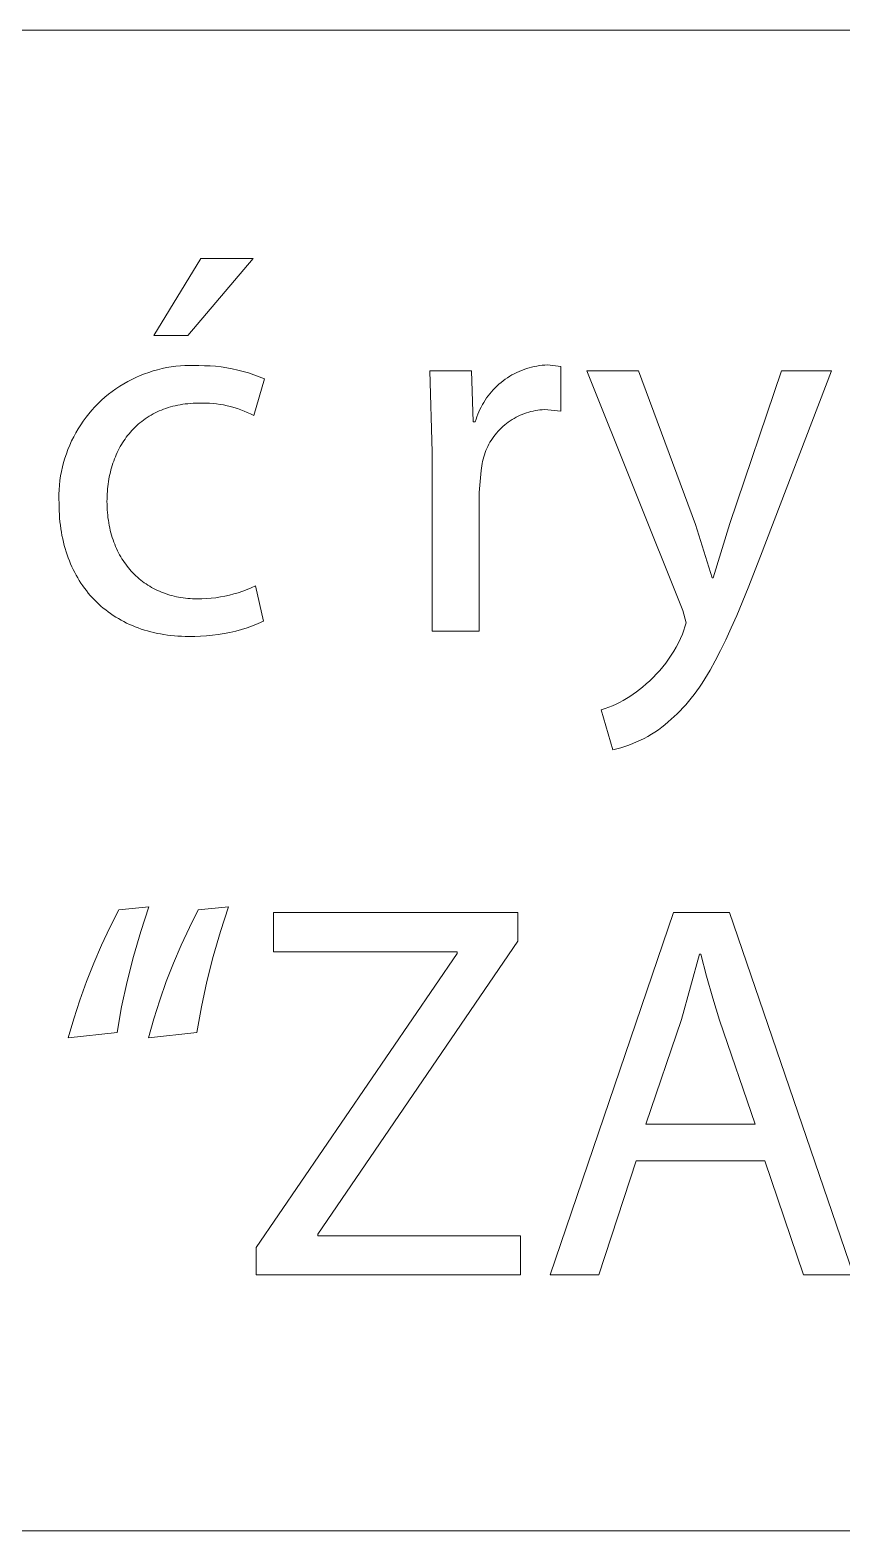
# Model space of a CAD drawing. Header units: millimetres. Extents: x -665 to 1920, y -373 to 1434.
# Drawn here: x 1294 to 1333, y -372.9 to -300.7 of the extents above; entities that cross this region are included whole.
import ezdxf

# ---------------------------------------------------------------- set-up
doc = ezdxf.new("R2010")
doc.units = ezdxf.units.MM
doc.header["$MEASUREMENT"] = 0
doc.layers.add('Domyślny', color=7, linetype='Continuous', true_color=0x000000)

msp = doc.modelspace()

# ---------------------------------------------------------------- linework, layer by layer
at = {"layer": 'Domyślny', "color": 18, "lineweight": 15, "true_color": 0x000000}
for p, q in [((943.273, -300.685), (1918.03, -300.685)), ((1299.928, -315.387), (1302.201, -311.684)), ((1304.715, -311.684), (1301.564, -315.387)), ((1302.201, -311.684), (1304.715, -311.684)), ((1301.564, -315.387), (1299.928, -315.387)), ((1299.484, -317.239), (1299.693, -317.165)), ((1299.693, -317.165), (1299.905, -317.097)), ((1299.905, -317.097), (1300.118, -317.037)), ((1300.118, -317.037), (1300.334, -316.985)), ((1300.334, -316.985), (1300.551, -316.94)), ((1300.551, -316.94), (1300.77, -316.903)), ((1300.77, -316.903), (1300.99, -316.874)), ((1300.99, -316.874), (1301.211, -316.852)), ((1301.211, -316.852), (1301.432, -316.838)), ((1301.432, -316.838), (1301.654, -316.831)), ((1301.654, -316.831), (1301.876, -316.833)), ((1301.876, -316.833), (1302.098, -316.842)), ((1302.098, -316.842), (1302.368, -316.844)), ((1302.368, -316.844), (1302.639, -316.855)), ((1302.639, -316.855), (1302.908, -316.876)), ((1302.908, -316.876), (1303.177, -316.906)), ((1303.177, -316.906), (1303.445, -316.946)), ((1303.445, -316.946), (1303.711, -316.995)), ((1303.711, -316.995), (1303.975, -317.053)), ((1303.975, -317.053), (1304.238, -317.12)), ((1304.238, -317.12), (1304.497, -317.197)), ((1304.497, -317.197), (1304.754, -317.282)), ((1313.326, -321.001), (1313.223, -317.092)), ((1313.223, -317.092), (1315.221, -317.092)), ((1315.221, -317.092), (1315.298, -319.546)), ((1317.28, -317.23), (1317.394, -317.173)), ((1317.394, -317.173), (1317.51, -317.12)), ((1317.51, -317.12), (1317.628, -317.071)), ((1317.628, -317.071), (1317.747, -317.025)), ((1317.747, -317.025), (1317.868, -316.984)), ((1317.868, -316.984), (1317.99, -316.947)), ((1317.99, -316.947), (1318.114, -316.915)), ((1318.114, -316.915), (1318.238, -316.886)), ((1318.238, -316.886), (1318.364, -316.862)), ((1318.364, -316.862), (1318.49, -316.842)), ((1318.49, -316.842), (1318.617, -316.826)), ((1318.617, -316.826), (1318.744, -316.814)), ((1318.744, -316.814), (1318.872, -316.807)), ((1318.872, -316.807), (1319.517, -316.885)), ((1319.517, -316.885), (1319.517, -319.029)), ((1325.393, -328.638), (1320.769, -317.091)), ((1320.769, -317.091), (1323.249, -317.091)), ((1323.249, -317.091), (1325.996, -324.487)), ((1327.649, -324.444), (1330.138, -317.091)), ((1332.54, -317.091), (1329.13, -326.02)), ((1330.138, -317.091), (1332.54, -317.091)), ((1298.111, -317.958), (1298.296, -317.835)), ((1298.296, -317.835), (1298.485, -317.719)), ((1298.485, -317.719), (1298.678, -317.609)), ((1298.678, -317.609), (1298.874, -317.506)), ((1298.874, -317.506), (1299.075, -317.41)), ((1299.075, -317.41), (1299.278, -317.321)), ((1299.278, -317.321), (1299.484, -317.239)), ((1305.258, -317.479), (1304.741, -319.244)), ((1304.754, -317.282), (1305.008, -317.376)), ((1305.008, -317.376), (1305.258, -317.479)), ((1316.268, -318.001), (1316.357, -317.909)), ((1316.357, -317.909), (1316.449, -317.82)), ((1316.449, -317.82), (1316.543, -317.734)), ((1316.543, -317.734), (1316.641, -317.651)), ((1316.641, -317.651), (1316.741, -317.572)), ((1316.741, -317.572), (1316.844, -317.497)), ((1316.844, -317.497), (1316.949, -317.425)), ((1316.949, -317.425), (1317.057, -317.356)), ((1317.057, -317.356), (1317.167, -317.291)), ((1317.167, -317.291), (1317.28, -317.23)), ((1297.258, -318.665), (1297.418, -318.512)), ((1297.418, -318.512), (1297.584, -318.364)), ((1297.584, -318.364), (1297.755, -318.223)), ((1297.755, -318.223), (1297.931, -318.087)), ((1297.931, -318.087), (1298.111, -317.958)), ((1301.832, -318.656), (1301.702, -318.664)), ((1301.964, -318.652), (1301.832, -318.656)), ((1302.098, -318.65), (1301.964, -318.652)), ((1302.269, -318.646), (1302.098, -318.65)), ((1302.44, -318.647), (1302.269, -318.646)), ((1302.611, -318.654), (1302.44, -318.647)), ((1302.782, -318.666), (1302.611, -318.654)), ((1315.742, -318.721), (1315.807, -318.611)), ((1315.807, -318.611), (1315.875, -318.503)), ((1315.875, -318.503), (1315.947, -318.397)), ((1315.947, -318.397), (1316.022, -318.294)), ((1316.022, -318.294), (1316.101, -318.193)), ((1316.101, -318.193), (1316.183, -318.096)), ((1316.183, -318.096), (1316.268, -318.001)), ((1296.54, -319.509), (1296.672, -319.33)), ((1296.672, -319.33), (1296.809, -319.156)), ((1296.809, -319.156), (1296.953, -318.987)), ((1296.953, -318.987), (1297.103, -318.823)), ((1297.103, -318.823), (1297.258, -318.665)), ((1299.613, -319.337), (1299.524, -319.397)), ((1299.705, -319.279), (1299.613, -319.337)), ((1299.799, -319.223), (1299.705, -319.279)), ((1299.895, -319.169), (1299.799, -319.223)), ((1299.992, -319.118), (1299.895, -319.169)), ((1300.092, -319.069), (1299.992, -319.118)), ((1300.194, -319.023), (1300.092, -319.069)), ((1300.298, -318.979), (1300.194, -319.023)), ((1300.404, -318.938), (1300.298, -318.979)), ((1300.512, -318.9), (1300.404, -318.938)), ((1300.622, -318.864), (1300.512, -318.9)), ((1300.734, -318.83), (1300.622, -318.864)), ((1300.848, -318.8), (1300.734, -318.83)), ((1300.964, -318.772), (1300.848, -318.8)), ((1301.082, -318.747), (1300.964, -318.772)), ((1301.202, -318.724), (1301.082, -318.747)), ((1301.324, -318.705), (1301.202, -318.724)), ((1301.448, -318.688), (1301.324, -318.705)), ((1301.574, -318.675), (1301.448, -318.688)), ((1301.702, -318.664), (1301.574, -318.675)), ((1302.953, -318.684), (1302.782, -318.666)), ((1303.122, -318.708), (1302.953, -318.684)), ((1303.291, -318.737), (1303.122, -318.708)), ((1303.459, -318.772), (1303.291, -318.737)), ((1303.625, -318.812), (1303.459, -318.772)), ((1303.79, -318.858), (1303.625, -318.812)), ((1303.954, -318.909), (1303.79, -318.858)), ((1304.116, -318.966), (1303.954, -318.909)), ((1304.275, -319.028), (1304.116, -318.966)), ((1304.433, -319.095), (1304.275, -319.028)), ((1304.588, -319.167), (1304.433, -319.095)), ((1304.741, -319.244), (1304.588, -319.167)), ((1315.438, -319.423), (1315.479, -319.302)), ((1315.479, -319.302), (1315.523, -319.183)), ((1315.523, -319.183), (1315.572, -319.064)), ((1315.572, -319.064), (1315.625, -318.948)), ((1315.625, -318.948), (1315.682, -318.834)), ((1315.682, -318.834), (1315.742, -318.721)), ((1317.364, -319.33), (1317.268, -319.383)), ((1317.462, -319.28), (1317.364, -319.33)), ((1317.562, -319.234), (1317.462, -319.28)), ((1317.663, -319.191), (1317.562, -319.234)), ((1317.766, -319.151), (1317.663, -319.191)), ((1317.87, -319.115), (1317.766, -319.151)), ((1317.975, -319.083), (1317.87, -319.115)), ((1318.081, -319.054), (1317.975, -319.083)), ((1318.189, -319.029), (1318.081, -319.054)), ((1318.296, -319.008), (1318.189, -319.029)), ((1318.405, -318.99), (1318.296, -319.008)), ((1318.514, -318.976), (1318.405, -318.99)), ((1318.624, -318.966), (1318.514, -318.976)), ((1318.734, -318.96), (1318.624, -318.966)), ((1319.517, -319.029), (1318.734, -318.96)), ((1296.078, -320.266), (1296.184, -320.071)), ((1296.184, -320.071), (1296.296, -319.88)), ((1296.296, -319.88), (1296.415, -319.692)), ((1296.415, -319.692), (1296.54, -319.509)), ((1298.811, -320.039), (1298.742, -320.12)), ((1298.881, -319.959), (1298.811, -320.039)), ((1298.954, -319.882), (1298.881, -319.959)), ((1299.03, -319.806), (1298.954, -319.882)), ((1299.107, -319.733), (1299.03, -319.806)), ((1299.186, -319.662), (1299.107, -319.733)), ((1299.267, -319.592), (1299.186, -319.662)), ((1299.351, -319.525), (1299.267, -319.592)), ((1299.436, -319.46), (1299.351, -319.525)), ((1299.524, -319.397), (1299.436, -319.46)), ((1315.298, -319.546), (1315.401, -319.546)), ((1315.401, -319.546), (1315.438, -319.423)), ((1316.428, -320.086), (1316.358, -320.171)), ((1316.5, -320.003), (1316.428, -320.086)), ((1316.576, -319.923), (1316.5, -320.003)), ((1316.654, -319.845), (1316.576, -319.923)), ((1316.734, -319.77), (1316.654, -319.845)), ((1316.817, -319.698), (1316.734, -319.77)), ((1316.903, -319.629), (1316.817, -319.698)), ((1316.991, -319.563), (1316.903, -319.629)), ((1317.081, -319.5), (1316.991, -319.563)), ((1317.174, -319.44), (1317.081, -319.5)), ((1317.268, -319.383), (1317.174, -319.44)), ((1295.804, -320.873), (1295.888, -320.667)), ((1295.888, -320.667), (1295.98, -320.465)), ((1295.98, -320.465), (1296.078, -320.266)), ((1298.32, -320.739), (1298.268, -320.834)), ((1298.374, -320.645), (1298.32, -320.739)), ((1298.43, -320.553), (1298.374, -320.645)), ((1298.488, -320.463), (1298.43, -320.553)), ((1298.548, -320.375), (1298.488, -320.463)), ((1298.611, -320.288), (1298.548, -320.375)), ((1298.675, -320.203), (1298.611, -320.288)), ((1298.742, -320.12), (1298.675, -320.203)), ((1316.006, -320.728), (1315.959, -320.827)), ((1316.057, -320.63), (1316.006, -320.728)), ((1316.11, -320.534), (1316.057, -320.63)), ((1316.168, -320.44), (1316.11, -320.534)), ((1316.228, -320.348), (1316.168, -320.44)), ((1316.292, -320.258), (1316.228, -320.348)), ((1316.358, -320.171), (1316.292, -320.258)), ((1295.539, -321.719), (1295.594, -321.504)), ((1295.594, -321.504), (1295.656, -321.291)), ((1295.656, -321.291), (1295.726, -321.081)), ((1295.726, -321.081), (1295.804, -320.873)), ((1297.966, -321.542), (1297.932, -321.648)), ((1298.003, -321.436), (1297.966, -321.542)), ((1298.042, -321.332), (1298.003, -321.436)), ((1298.083, -321.23), (1298.042, -321.332)), ((1298.126, -321.129), (1298.083, -321.23)), ((1298.171, -321.029), (1298.126, -321.129)), ((1298.218, -320.931), (1298.171, -321.029)), ((1298.268, -320.834), (1298.218, -320.931)), ((1313.326, -329.62), (1313.326, -321.001)), ((1315.751, -321.453), (1315.729, -321.561)), ((1315.776, -321.346), (1315.751, -321.453)), ((1315.806, -321.24), (1315.776, -321.346)), ((1315.839, -321.135), (1315.806, -321.24)), ((1315.875, -321.031), (1315.839, -321.135)), ((1315.915, -320.928), (1315.875, -321.031)), ((1315.959, -320.827), (1315.915, -320.928)), ((1295.419, -322.374), (1295.451, -322.154)), ((1295.451, -322.154), (1295.491, -321.936)), ((1295.491, -321.936), (1295.539, -321.719)), ((1297.792, -322.199), (1297.771, -322.313)), ((1297.816, -322.087), (1297.792, -322.199)), ((1297.842, -321.976), (1297.816, -322.087)), ((1297.869, -321.865), (1297.842, -321.976)), ((1297.899, -321.756), (1297.869, -321.865)), ((1297.932, -321.648), (1297.899, -321.756)), ((1315.686, -321.888), (1315.582, -322.947)), ((1315.696, -321.778), (1315.686, -321.888)), ((1315.711, -321.669), (1315.696, -321.778)), ((1315.729, -321.561), (1315.711, -321.669)), ((1295.368, -323.037), (1295.377, -322.815)), ((1295.377, -322.815), (1295.394, -322.594)), ((1295.394, -322.594), (1295.419, -322.374)), ((1297.698, -322.896), (1297.691, -323.015)), ((1297.709, -322.777), (1297.698, -322.896)), ((1297.721, -322.66), (1297.709, -322.777)), ((1297.735, -322.543), (1297.721, -322.66)), ((1297.752, -322.428), (1297.735, -322.543)), ((1297.771, -322.313), (1297.752, -322.428)), ((1315.582, -322.947), (1315.582, -329.62)), ((1295.366, -323.259), (1295.368, -323.037)), ((1295.373, -323.481), (1295.366, -323.259)), ((1295.375, -323.659), (1295.373, -323.481)), ((1295.38, -323.836), (1295.375, -323.659)), ((1297.682, -323.256), (1297.68, -323.377)), ((1297.68, -323.377), (1297.682, -323.513)), ((1297.685, -323.135), (1297.682, -323.256)), ((1297.682, -323.513), (1297.686, -323.646)), ((1297.691, -323.015), (1297.685, -323.135)), ((1297.686, -323.646), (1297.693, -323.778)), ((1295.389, -324.011), (1295.38, -323.836)), ((1295.401, -324.184), (1295.389, -324.011)), ((1295.417, -324.355), (1295.401, -324.184)), ((1295.436, -324.524), (1295.417, -324.355)), ((1297.693, -323.778), (1297.702, -323.908)), ((1297.702, -323.908), (1297.714, -324.037)), ((1297.714, -324.037), (1297.728, -324.164)), ((1297.728, -324.164), (1297.746, -324.289)), ((1297.746, -324.289), (1297.765, -324.412)), ((1297.765, -324.412), (1297.787, -324.534)), ((1295.459, -324.691), (1295.436, -324.524)), ((1295.486, -324.856), (1295.459, -324.691)), ((1295.515, -325.019), (1295.486, -324.856)), ((1295.548, -325.179), (1295.515, -325.019)), ((1297.787, -324.534), (1297.812, -324.654)), ((1297.812, -324.654), (1297.839, -324.772)), ((1297.839, -324.772), (1297.868, -324.888)), ((1297.868, -324.888), (1297.9, -325.003)), ((1297.9, -325.003), (1297.935, -325.115)), ((1297.935, -325.115), (1297.971, -325.226)), ((1325.996, -324.487), (1326.797, -327.062)), ((1326.849, -327.062), (1327.649, -324.444)), ((1295.585, -325.338), (1295.548, -325.179)), ((1295.624, -325.494), (1295.585, -325.338)), ((1295.667, -325.648), (1295.624, -325.494)), ((1295.713, -325.8), (1295.667, -325.648)), ((1295.763, -325.95), (1295.713, -325.8)), ((1297.971, -325.226), (1298.01, -325.335)), ((1298.01, -325.335), (1298.051, -325.442)), ((1298.051, -325.442), (1298.094, -325.547)), ((1298.094, -325.547), (1298.14, -325.65)), ((1298.14, -325.65), (1298.188, -325.752)), ((1298.188, -325.752), (1298.238, -325.851)), ((1298.238, -325.851), (1298.29, -325.949)), ((1295.815, -326.097), (1295.763, -325.95)), ((1295.871, -326.242), (1295.815, -326.097)), ((1295.93, -326.385), (1295.871, -326.242)), ((1295.992, -326.525), (1295.93, -326.385)), ((1296.058, -326.663), (1295.992, -326.525)), ((1298.29, -325.949), (1298.344, -326.044)), ((1298.344, -326.044), (1298.4, -326.138)), ((1298.4, -326.138), (1298.458, -326.229)), ((1298.458, -326.229), (1298.519, -326.318)), ((1298.519, -326.318), (1298.581, -326.406)), ((1298.581, -326.406), (1298.645, -326.491)), ((1298.645, -326.491), (1298.711, -326.575)), ((1298.711, -326.575), (1298.78, -326.656)), ((1329.13, -326.02), (1328.54, -327.536)), ((1296.126, -326.798), (1296.058, -326.663)), ((1296.197, -326.931), (1296.126, -326.798)), ((1296.272, -327.061), (1296.197, -326.931)), ((1296.349, -327.189), (1296.272, -327.061)), ((1296.429, -327.314), (1296.349, -327.189)), ((1296.513, -327.437), (1296.429, -327.314)), ((1298.78, -326.656), (1298.85, -326.735)), ((1298.85, -326.735), (1298.921, -326.812)), ((1298.921, -326.812), (1298.995, -326.887)), ((1298.995, -326.887), (1299.071, -326.96)), ((1299.071, -326.96), (1299.148, -327.03)), ((1299.148, -327.03), (1299.227, -327.099)), ((1299.227, -327.099), (1299.307, -327.165)), ((1299.307, -327.165), (1299.39, -327.229)), ((1299.39, -327.229), (1299.474, -327.291)), ((1299.474, -327.291), (1299.559, -327.351)), ((1326.797, -327.062), (1326.849, -327.062)), ((1296.599, -327.557), (1296.513, -327.437)), ((1296.688, -327.674), (1296.599, -327.557)), ((1296.78, -327.789), (1296.688, -327.674)), ((1296.875, -327.901), (1296.78, -327.789)), ((1296.973, -328.01), (1296.875, -327.901)), ((1297.073, -328.117), (1296.973, -328.01)), ((1299.559, -327.351), (1299.647, -327.408)), ((1299.647, -327.408), (1299.735, -327.463)), ((1299.735, -327.463), (1299.826, -327.516)), ((1299.826, -327.516), (1299.918, -327.566)), ((1299.918, -327.566), (1300.011, -327.615)), ((1300.011, -327.615), (1300.106, -327.66)), ((1300.106, -327.66), (1300.202, -327.704)), ((1300.202, -327.704), (1300.3, -327.745)), ((1300.3, -327.745), (1300.399, -327.784)), ((1300.399, -327.784), (1300.499, -327.82)), ((1300.499, -327.82), (1300.601, -327.854)), ((1300.601, -327.854), (1300.703, -327.886)), ((1300.703, -327.886), (1300.808, -327.915)), ((1300.808, -327.915), (1300.913, -327.942)), ((1300.913, -327.942), (1301.02, -327.966)), ((1301.02, -327.966), (1301.128, -327.988)), ((1301.128, -327.988), (1301.236, -328.007)), ((1301.236, -328.007), (1301.347, -328.024)), ((1301.347, -328.024), (1301.458, -328.038)), ((1301.458, -328.038), (1301.57, -328.05)), ((1301.57, -328.05), (1301.683, -328.059)), ((1302.473, -328.057), (1302.695, -328.038)), ((1302.695, -328.038), (1302.915, -328.013)), ((1302.915, -328.013), (1303.135, -327.979)), ((1303.135, -327.979), (1303.354, -327.939)), ((1303.354, -327.939), (1303.571, -327.891)), ((1303.571, -327.891), (1303.786, -327.835)), ((1303.786, -327.835), (1303.999, -327.773)), ((1303.999, -327.773), (1304.21, -327.703)), ((1304.21, -327.703), (1304.419, -327.626)), ((1304.419, -327.626), (1304.625, -327.541)), ((1304.625, -327.541), (1304.827, -327.45)), ((1304.827, -327.45), (1305.215, -329.147)), ((1328.54, -327.536), (1327.987, -328.87)), ((1297.177, -328.22), (1297.073, -328.117)), ((1297.283, -328.321), (1297.177, -328.22)), ((1297.391, -328.419), (1297.283, -328.321)), ((1297.503, -328.514), (1297.391, -328.419)), ((1297.617, -328.606), (1297.503, -328.514)), ((1297.734, -328.695), (1297.617, -328.606)), ((1297.853, -328.781), (1297.734, -328.695)), ((1301.683, -328.059), (1301.797, -328.065)), ((1301.797, -328.065), (1301.913, -328.069)), ((1301.913, -328.069), (1302.029, -328.07)), ((1302.029, -328.07), (1302.251, -328.067)), ((1302.251, -328.067), (1302.473, -328.057)), ((1325.557, -329.232), (1325.393, -328.638)), ((1297.975, -328.865), (1297.853, -328.781)), ((1298.1, -328.945), (1297.975, -328.865)), ((1298.227, -329.022), (1298.1, -328.945)), ((1298.357, -329.096), (1298.227, -329.022)), ((1298.489, -329.167), (1298.357, -329.096)), ((1298.623, -329.234), (1298.489, -329.167)), ((1298.76, -329.299), (1298.623, -329.234)), ((1298.9, -329.36), (1298.76, -329.299)), ((1299.042, -329.418), (1298.9, -329.36)), ((1299.186, -329.472), (1299.042, -329.418)), ((1299.332, -329.524), (1299.186, -329.472)), ((1304.419, -329.457), (1304.147, -329.543)), ((1304.688, -329.363), (1304.419, -329.457)), ((1304.953, -329.259), (1304.688, -329.363)), ((1305.215, -329.147), (1304.953, -329.259)), ((1325.376, -329.774), (1325.557, -329.232)), ((1327.721, -329.473), (1327.461, -330.036)), ((1327.987, -328.87), (1327.721, -329.473)), ((1299.481, -329.572), (1299.332, -329.524)), ((1299.632, -329.617), (1299.481, -329.572)), ((1299.786, -329.658), (1299.632, -329.617)), ((1299.942, -329.696), (1299.786, -329.658)), ((1300.099, -329.73), (1299.942, -329.696)), ((1300.259, -329.761), (1300.099, -329.73)), ((1300.422, -329.788), (1300.259, -329.761)), ((1300.586, -329.812), (1300.422, -329.788)), ((1300.753, -329.832), (1300.586, -329.812)), ((1300.921, -329.849), (1300.753, -329.832)), ((1301.092, -329.862), (1300.921, -329.849)), ((1301.264, -329.871), (1301.092, -329.862)), ((1301.439, -329.877), (1301.264, -329.871)), ((1301.616, -329.879), (1301.439, -329.877)), ((1301.9, -329.88), (1301.616, -329.879)), ((1302.185, -329.872), (1301.9, -329.88)), ((1302.469, -329.854), (1302.185, -329.872)), ((1302.753, -329.826), (1302.469, -329.854)), ((1303.035, -329.789), (1302.753, -329.826)), ((1303.316, -329.742), (1303.035, -329.789)), ((1303.596, -329.685), (1303.316, -329.742)), ((1303.873, -329.618), (1303.596, -329.685)), ((1304.147, -329.543), (1303.873, -329.618)), ((1315.582, -329.62), (1313.326, -329.62)), ((1325.069, -330.39), (1325.178, -330.188)), ((1325.178, -330.188), (1325.281, -329.983)), ((1325.281, -329.983), (1325.376, -329.774)), ((1327.461, -330.036), (1327.204, -330.561)), ((1324.701, -330.972), (1324.83, -330.782)), ((1324.83, -330.782), (1324.953, -330.588)), ((1324.953, -330.588), (1325.069, -330.39)), ((1327.204, -330.561), (1326.95, -331.05)), ((1324.123, -331.685), (1324.277, -331.514)), ((1324.277, -331.514), (1324.424, -331.338)), ((1324.424, -331.338), (1324.566, -331.158)), ((1324.566, -331.158), (1324.701, -330.972)), ((1326.697, -331.504), (1326.57, -331.718)), ((1326.95, -331.05), (1326.697, -331.504)), ((1323.308, -332.435), (1323.456, -332.315)), ((1323.456, -332.315), (1323.631, -332.166)), ((1323.631, -332.166), (1323.8, -332.011)), ((1323.8, -332.011), (1323.965, -331.851)), ((1323.965, -331.851), (1324.123, -331.685)), ((1326.187, -332.315), (1326.059, -332.499)), ((1326.315, -332.124), (1326.187, -332.315)), ((1326.443, -331.925), (1326.315, -332.124)), ((1326.57, -331.718), (1326.443, -331.925)), ((1322.176, -333.136), (1322.347, -333.052)), ((1322.347, -333.052), (1322.515, -332.962)), ((1322.515, -332.962), (1322.68, -332.867)), ((1322.68, -332.867), (1322.842, -332.767)), ((1322.842, -332.767), (1323.001, -332.661)), ((1323.001, -332.661), (1323.156, -332.551)), ((1323.156, -332.551), (1323.308, -332.435)), ((1325.665, -333.01), (1325.532, -333.167)), ((1325.798, -332.846), (1325.665, -333.01)), ((1325.929, -332.676), (1325.798, -332.846)), ((1326.059, -332.499), (1325.929, -332.676)), ((1321.467, -333.417), (1321.647, -333.355)), ((1322.027, -335.337), (1321.467, -333.417)), ((1321.647, -333.355), (1321.826, -333.288)), ((1321.826, -333.288), (1322.002, -333.215)), ((1322.002, -333.215), (1322.176, -333.136)), ((1324.978, -333.736), (1324.834, -333.865)), ((1325.119, -333.602), (1324.978, -333.736)), ((1325.259, -333.463), (1325.119, -333.602)), ((1325.396, -333.318), (1325.259, -333.463)), ((1325.532, -333.167), (1325.396, -333.318)), ((1324.045, -334.481), (1323.876, -334.588)), ((1324.211, -334.368), (1324.045, -334.481)), ((1324.373, -334.25), (1324.211, -334.368)), ((1324.53, -334.127), (1324.373, -334.25)), ((1324.684, -333.998), (1324.53, -334.127)), ((1324.834, -333.865), (1324.684, -333.998)), ((1322.414, -335.236), (1322.221, -335.29)), ((1322.606, -335.177), (1322.414, -335.236)), ((1322.795, -335.111), (1322.606, -335.177)), ((1322.982, -335.039), (1322.795, -335.111)), ((1323.166, -334.96), (1322.982, -335.039)), ((1323.348, -334.876), (1323.166, -334.96)), ((1323.527, -334.786), (1323.348, -334.876)), ((1323.703, -334.69), (1323.527, -334.786)), ((1323.876, -334.588), (1323.703, -334.69)), ((1322.221, -335.29), (1322.027, -335.337)), ((1297.819, -343.885), (1298.25, -343.039)), ((1298.25, -343.039), (1299.696, -342.893)), ((1299.696, -342.893), (1299.306, -344.081)), ((1301.647, -343.885), (1302.073, -343.039)), ((1302.073, -343.039), (1303.528, -342.893)), ((1303.528, -342.893), (1303.14, -344.081)), ((1305.686, -345.062), (1305.686, -343.176)), ((1305.686, -343.176), (1317.457, -343.176)), ((1317.457, -343.176), (1317.457, -344.545)), ((1318.998, -360.617), (1324.94, -343.172)), ((1324.94, -343.172), (1327.643, -343.172)), ((1327.643, -343.172), (1333.602, -360.617)), ((1297.416, -344.744), (1297.819, -343.885)), ((1301.248, -344.744), (1301.647, -343.885)), ((1299.306, -344.081), (1298.958, -345.282)), ((1303.14, -344.081), (1302.793, -345.282)), ((1317.457, -344.545), (1307.83, -358.65)), ((1297.04, -345.615), (1297.416, -344.744)), ((1298.958, -345.282), (1298.651, -346.494)), ((1300.876, -345.615), (1301.248, -344.744)), ((1302.793, -345.282), (1302.488, -346.494)), ((1304.851, -359.304), (1314.529, -345.139)), ((1314.529, -345.062), (1305.686, -345.062)), ((1314.529, -345.139), (1314.529, -345.062)), ((1326.197, -345.17), (1325.327, -348.321)), ((1326.248, -345.17), (1326.197, -345.17)), ((1326.528, -346.239), (1326.248, -345.17)), ((1296.691, -346.498), (1297.04, -345.615)), ((1300.532, -346.498), (1300.876, -345.615)), ((1296.37, -347.391), (1296.691, -346.498)), ((1298.651, -346.494), (1298.386, -347.716)), ((1300.216, -347.391), (1300.532, -346.498)), ((1302.488, -346.494), (1302.225, -347.716)), ((1326.832, -347.301), (1326.528, -346.239)), ((1296.077, -348.293), (1296.37, -347.391)), ((1299.929, -348.293), (1300.216, -347.391)), ((1327.161, -348.356), (1326.832, -347.301)), ((1298.386, -347.716), (1298.163, -348.946)), ((1302.225, -347.716), (1302.004, -348.946)), ((1295.813, -349.205), (1296.077, -348.293)), ((1298.163, -348.946), (1295.813, -349.205)), ((1299.67, -349.205), (1299.929, -348.293)), ((1302.004, -348.946), (1299.67, -349.205)), ((1325.327, -348.321), (1323.613, -353.367)), ((1328.866, -353.367), (1327.161, -348.356)), ((1323.613, -353.367), (1328.866, -353.367)), ((1323.148, -355.132), (1321.34, -360.617)), ((1329.331, -355.132), (1323.148, -355.132)), ((1331.2, -360.617), (1329.331, -355.132)), ((1307.83, -358.65), (1307.83, -358.736)), ((1307.83, -358.736), (1317.586, -358.736)), ((1317.586, -358.736), (1317.586, -360.613)), ((1304.851, -360.613), (1304.851, -359.304)), ((1317.586, -360.613), (1304.851, -360.613)), ((1321.34, -360.617), (1318.998, -360.617)), ((1333.602, -360.617), (1331.2, -360.617)), ((1918.032, -372.944), (-665.356, -372.944)), ((1918.032, -372.944), (943.275, -372.944))]:
    msp.add_line(p, q, dxfattribs=at)

doc.saveas('drawing.dxf')
